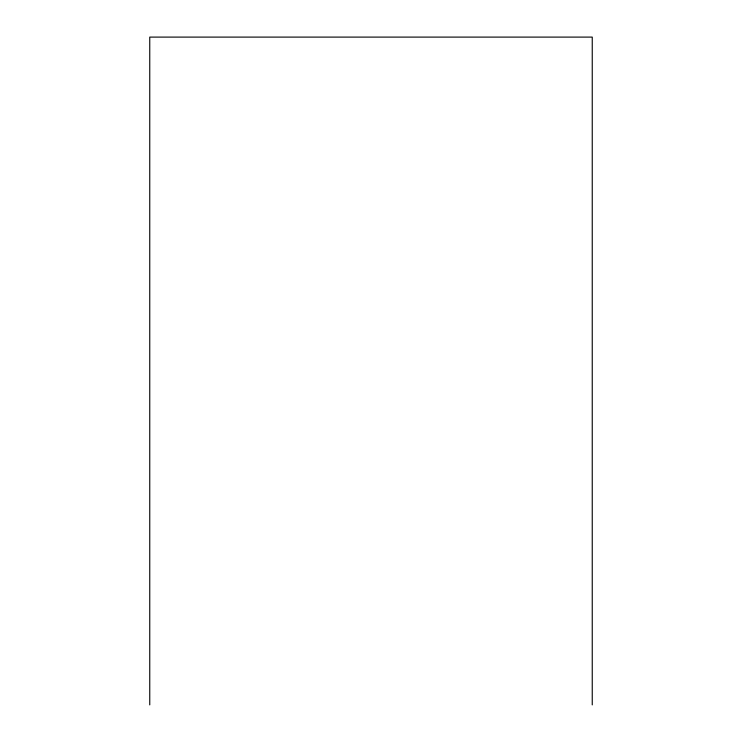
<?xml version="1.0" encoding="UTF-8"?>
<svg xmlns="http://www.w3.org/2000/svg" width="742" height="742" viewBox="0 0 742 742"><rect width="100%" height="100%" fill="white"/><g stroke="black" fill="none" stroke-linecap="round" stroke-linejoin="round"><path stroke-width="1.11" d="M592.246 704.9L592.246 37.1L149.754 37.1L149.754 704.9"/></g></svg>
